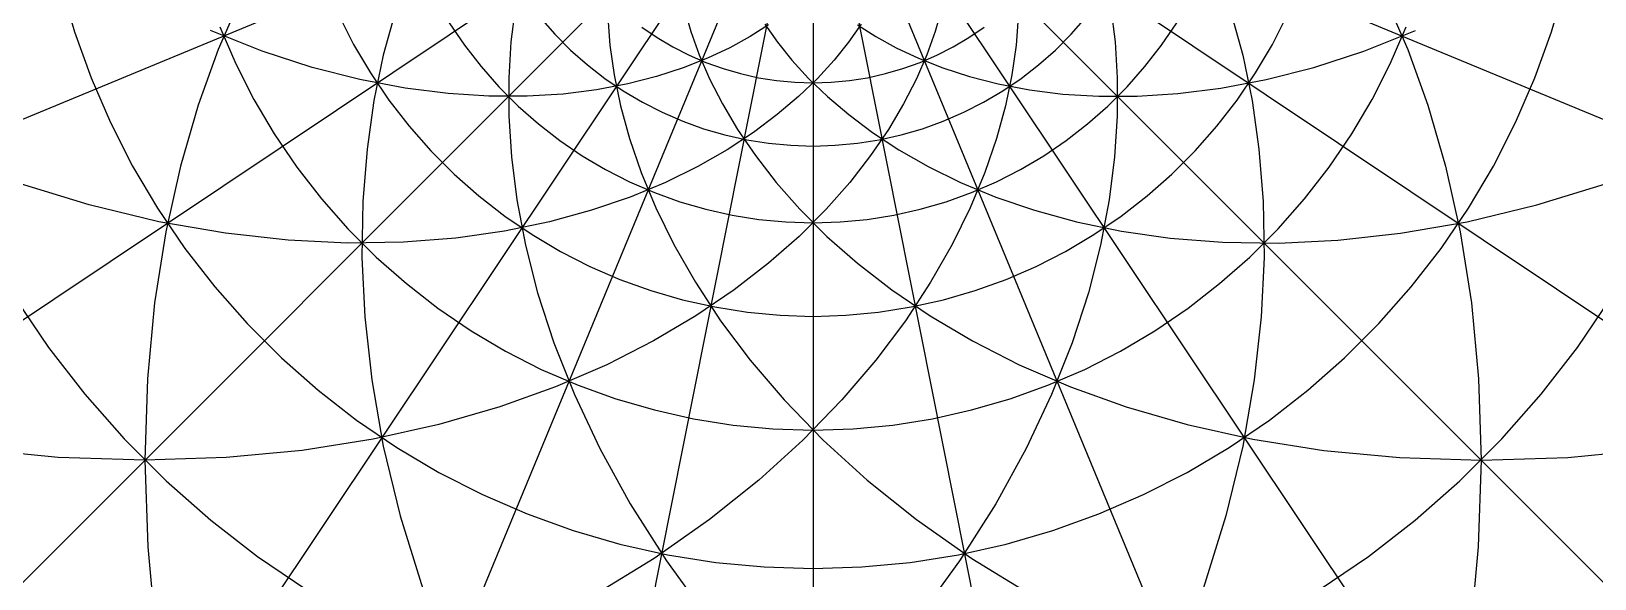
# Model space of a CAD drawing. Header units: metres. Extents: x -40000 to 40000, y -40000 to 40000.
# Drawn here: x -61.8 to 61.8, y -62.2 to -18.9 of the extents above; entities that cross this region are included whole.
import ezdxf

# ---------------------------------------------------------------- set-up
doc = ezdxf.new("R2010")
doc.units = ezdxf.units.M

msp = doc.modelspace()

# ---------------------------------------------------------------- linework, layer by layer
at = {"color": 0}
for p, q in [((-45.27, -16.3), (-47.02, -20.35)), ((-23.55, -17.11), (-23.88, -19.76)), ((-10.16, -17.18), (-9.65, -18.94)), ((10.16, -17.18), (9.65, -18.94)), ((23.55, -17.11), (23.88, -19.76)), ((45.27, -16.3), (47.02, -20.35)), ((-33.07, -17.51), (-33.98, -20.82)), ((-16.22, -17.83), (-16.05, -20.03)), ((-3.51, -18.42), (-4.97, -19.34)), ((-3.8, -18.36), (-2.81, -19.77)), ((3.8, -18.36), (2.81, -19.77)), ((3.51, -18.42), (4.97, -19.34)), ((16.22, -17.83), (16.05, -20.03)), ((33.07, -17.51), (33.98, -20.82)), ((-43.54, -20.49), (-47.64, -18.86)), ((-23.88, -19.76), (-24.06, -22.59)), ((-9.65, -18.94), (-8.99, -20.78)), ((-4.97, -19.34), (-6.57, -20.22)), ((-2.81, -19.77), (-1.67, -21.19)), ((2.81, -19.77), (1.67, -21.19)), ((4.97, -19.34), (6.57, -20.22)), ((9.65, -18.94), (8.99, -20.78)), ((23.88, -19.76), (24.06, -22.59)), ((43.54, -20.49), (47.64, -18.86)), ((-47.02, -20.35), (-48.61, -24.77)), ((-39.6, -21.77), (-43.54, -20.49)), ((-33.98, -20.82), (-34.72, -24.4)), ((-16.05, -20.03), (-15.72, -22.36)), ((-8.99, -20.78), (-8.17, -22.68)), ((-6.57, -20.22), (-8.33, -21.05)), ((6.57, -20.22), (8.33, -21.05)), ((8.99, -20.78), (8.17, -22.68)), ((16.05, -20.03), (15.72, -22.36)), ((33.98, -20.82), (34.72, -24.4)), ((39.6, -21.77), (43.54, -20.49)), ((47.02, -20.35), (48.61, -24.77)), ((-35.83, -22.74), (-39.6, -21.77)), ((-10.26, -21.81), (-12.37, -22.49)), ((-8.33, -21.05), (-10.26, -21.81)), ((-1.67, -21.19), (-0.36, -22.64)), ((1.67, -21.19), (0.36, -22.64)), ((8.33, -21.05), (10.26, -21.81)), ((10.26, -21.81), (12.37, -22.49)), ((35.83, -22.74), (39.6, -21.77)), ((-32.24, -23.42), (-35.83, -22.74)), ((-28.84, -23.85), (-32.24, -23.42)), ((-24.06, -22.59), (-24.06, -25.62)), ((-14.65, -23.08), (-17.11, -23.55)), ((-15.72, -22.36), (-15.21, -24.82)), ((-12.37, -22.49), (-14.65, -23.08)), ((-8.17, -22.68), (-7.16, -24.65)), ((0.36, -22.64), (-1.14, -24.08)), ((-0.36, -22.64), (1.14, -24.08)), ((8.17, -22.68), (7.16, -24.65)), ((12.37, -22.49), (14.65, -23.08)), ((14.65, -23.08), (17.11, -23.55)), ((15.72, -22.36), (15.21, -24.82)), ((24.06, -22.59), (24.06, -25.62)), ((28.84, -23.85), (32.24, -23.42)), ((32.24, -23.42), (35.83, -22.74)), ((-34.72, -24.4), (-35.26, -28.25)), ((-25.62, -24.06), (-28.84, -23.85)), ((-22.59, -24.06), (-25.62, -24.06)), ((-19.76, -23.88), (-22.59, -24.06)), ((-17.11, -23.55), (-19.76, -23.88)), ((-7.16, -24.65), (-5.96, -26.68)), ((-1.14, -24.08), (-2.82, -25.51)), ((1.14, -24.08), (2.82, -25.51)), ((7.16, -24.65), (5.96, -26.68)), ((17.11, -23.55), (19.76, -23.88)), ((19.76, -23.88), (22.59, -24.06)), ((22.59, -24.06), (25.62, -24.06)), ((25.62, -24.06), (28.84, -23.85)), ((34.72, -24.4), (35.26, -28.25)), ((-48.61, -24.77), (-50.01, -29.57)), ((-24.06, -25.62), (-23.85, -28.84)), ((-15.21, -24.82), (-14.5, -27.39)), ((-2.82, -25.51), (-4.7, -26.93)), ((2.82, -25.51), (4.7, -26.93)), ((15.21, -24.82), (14.5, -27.39)), ((24.06, -25.62), (23.85, -28.84)), ((48.61, -24.77), (50.01, -29.57)), ((-4.7, -26.93), (-6.79, -28.3)), ((-5.96, -26.68), (-4.55, -28.75)), ((5.96, -26.68), (4.55, -28.75)), ((4.7, -26.93), (6.79, -28.3)), ((-35.26, -28.25), (-35.59, -32.38)), ((-14.5, -27.39), (-13.58, -30.08)), ((-6.79, -28.3), (-9.11, -29.62)), ((6.79, -28.3), (9.11, -29.62)), ((14.5, -27.39), (13.58, -30.08)), ((35.26, -28.25), (35.59, -32.38)), ((-50.01, -29.57), (-51.17, -34.77)), ((-23.85, -28.84), (-23.42, -32.24)), ((-9.11, -29.62), (-11.67, -30.87)), ((-4.55, -28.75), (-2.92, -30.86)), ((4.55, -28.75), (2.92, -30.86)), ((9.11, -29.62), (11.67, -30.87)), ((23.85, -28.84), (23.42, -32.24)), ((50.01, -29.57), (51.17, -34.77)), ((-57.22, -32.64), (-63, -30.86)), ((-11.67, -30.87), (-14.46, -32.03)), ((-13.58, -30.08), (-12.42, -32.88)), ((-2.92, -30.86), (-1.04, -32.99)), ((2.92, -30.86), (1.04, -32.99)), ((11.67, -30.87), (14.46, -32.03)), ((13.58, -30.08), (12.42, -32.88)), ((57.22, -32.64), (63, -30.86)), ((-14.46, -32.03), (-17.51, -33.07)), ((14.46, -32.03), (17.51, -33.07)), ((-51.71, -33.97), (-57.22, -32.64)), ((-35.59, -32.38), (-35.66, -36.79)), ((-23.42, -32.24), (-22.74, -35.83)), ((-17.51, -33.07), (-20.82, -33.98)), ((-12.42, -32.88), (-11, -35.77)), ((1.04, -32.99), (-1.1, -35.13)), ((-1.04, -32.99), (1.1, -35.13)), ((12.42, -32.88), (11, -35.77)), ((17.51, -33.07), (20.82, -33.98)), ((23.42, -32.24), (22.74, -35.83)), ((35.59, -32.38), (35.66, -36.79)), ((51.71, -33.97), (57.22, -32.64)), ((-46.46, -34.88), (-51.71, -33.97)), ((-20.82, -33.98), (-24.4, -34.72)), ((20.82, -33.98), (24.4, -34.72)), ((46.46, -34.88), (51.71, -33.97)), ((-51.17, -34.77), (-52.05, -40.38)), ((-41.49, -35.43), (-46.46, -34.88)), ((-36.79, -35.66), (-41.49, -35.43)), ((-32.38, -35.59), (-36.79, -35.66)), ((-28.25, -35.26), (-32.38, -35.59)), ((-24.4, -34.72), (-28.25, -35.26)), ((-22.74, -35.83), (-21.77, -39.6)), ((-11, -35.77), (-9.3, -38.75)), ((-1.1, -35.13), (-3.52, -37.26)), ((1.1, -35.13), (3.52, -37.26)), ((11, -35.77), (9.3, -38.75)), ((22.74, -35.83), (21.77, -39.6)), ((24.4, -34.72), (28.25, -35.26)), ((28.25, -35.26), (32.38, -35.59)), ((32.38, -35.59), (36.79, -35.66)), ((36.79, -35.66), (41.49, -35.43)), ((41.49, -35.43), (46.46, -34.88)), ((51.17, -34.77), (52.05, -40.38)), ((-35.66, -36.79), (-35.43, -41.49)), ((35.66, -36.79), (35.43, -41.49)), ((-3.52, -37.26), (-6.23, -39.36)), ((3.52, -37.26), (6.23, -39.36)), ((-9.3, -38.75), (-7.3, -41.8)), ((-6.23, -39.36), (-9.26, -41.41)), ((6.23, -39.36), (9.26, -41.41)), ((9.3, -38.75), (7.3, -41.8)), ((-52.05, -40.38), (-52.62, -46.39)), ((-21.77, -39.6), (-20.49, -43.54)), ((21.77, -39.6), (20.49, -43.54)), ((52.05, -40.38), (52.62, -46.39)), ((-35.43, -41.49), (-34.88, -46.46)), ((-9.26, -41.41), (-12.61, -43.39)), ((-7.3, -41.8), (-4.96, -44.91)), ((7.3, -41.8), (4.96, -44.91)), ((9.26, -41.41), (12.61, -43.39)), ((35.43, -41.49), (34.88, -46.46)), ((-20.49, -43.54), (-18.86, -47.64)), ((-12.61, -43.39), (-16.3, -45.27)), ((12.61, -43.39), (16.3, -45.27)), ((20.49, -43.54), (18.86, -47.64)), ((-16.3, -45.27), (-20.35, -47.02)), ((-4.96, -44.91), (-2.27, -48.06)), ((4.96, -44.91), (2.27, -48.06)), ((16.3, -45.27), (20.35, -47.02)), ((-52.62, -46.39), (-52.82, -52.82)), ((-34.88, -46.46), (-33.97, -51.71)), ((34.88, -46.46), (33.97, -51.71)), ((52.62, -46.39), (52.82, -52.82)), ((-20.35, -47.02), (-24.77, -48.61)), ((-18.86, -47.64), (-16.86, -51.89)), ((-2.27, -48.06), (0.8, -51.23)), ((2.27, -48.06), (-0.8, -51.23)), ((18.86, -47.64), (16.86, -51.89)), ((20.35, -47.02), (24.77, -48.61)), ((-24.77, -48.61), (-29.57, -50.01)), ((24.77, -48.61), (29.57, -50.01)), ((-29.57, -50.01), (-34.77, -51.17)), ((29.57, -50.01), (34.77, -51.17)), ((-59.67, -52.6), (-66.93, -51.91)), ((-34.77, -51.17), (-40.38, -52.05)), ((-33.97, -51.71), (-32.64, -57.22)), ((-16.86, -51.89), (-14.45, -56.27)), ((-0.8, -51.23), (-4.28, -54.39)), ((0.8, -51.23), (4.28, -54.39)), ((16.86, -51.89), (14.45, -56.27)), ((33.97, -51.71), (32.64, -57.22)), ((34.77, -51.17), (40.38, -52.05)), ((59.67, -52.6), (66.93, -51.91)), ((-52.82, -52.82), (-59.67, -52.6)), ((-46.39, -52.62), (-52.82, -52.82)), ((-52.82, -52.82), (-52.6, -59.67)), ((-40.38, -52.05), (-46.39, -52.62)), ((40.38, -52.05), (46.39, -52.62)), ((46.39, -52.62), (52.82, -52.82)), ((52.82, -52.82), (52.6, -59.67)), ((52.82, -52.82), (59.67, -52.6)), ((-4.28, -54.39), (-8.19, -57.52)), ((4.28, -54.39), (8.19, -57.52)), ((-14.45, -56.27), (-11.59, -60.77)), ((14.45, -56.27), (11.59, -60.77)), ((-32.64, -57.22), (-30.86, -63)), ((-8.19, -57.52), (-12.55, -60.58)), ((8.19, -57.52), (12.55, -60.58)), ((32.64, -57.22), (30.86, -63)), ((-52.6, -59.67), (-51.91, -66.93)), ((52.6, -59.67), (51.91, -66.93)), ((-12.55, -60.58), (-17.38, -63.54)), ((-11.59, -60.77), (-8.26, -65.36)), ((11.59, -60.77), (8.26, -65.36)), ((12.55, -60.58), (17.38, -63.54))]:
    msp.add_line(p, q, dxfattribs=at)
at = {"layer": '1', "color": 1}
for p, q in [((-0.13, -0.05), (-36955.2, -15307.3)), ((-0.12, -0.08), (-33258.8, -22222.8)), ((-0.1, -0.1), (-28284.3, -28284.3)), ((-0.08, -0.12), (-22222.8, -33258.8)), ((-0.05, -0.13), (-15307.3, -36955.2)), ((-0.03, -0.14), (-7803.62, -39231.4)), ((0, -0.14), (0, -40000)), ((0.03, -0.14), (7803.62, -39231.4)), ((0.05, -0.13), (15307.3, -36955.2)), ((0.08, -0.12), (22222.8, -33258.8)), ((0.1, -0.1), (28284.3, -28284.3)), ((0.12, -0.08), (33258.8, -22222.8)), ((0.13, -0.05), (36955.2, -15307.3)), ((-59.45, -15.26), (-58.38, -18.97)), ((58.38, -18.97), (59.45, -15.26)), ((-37.5, -17.65), (-36.32, -19.97)), ((-28.76, -18.25), (-27.55, -20.02)), ((-21.56, -17.84), (-20.4, -19.16)), ((20.4, -19.16), (21.56, -17.84)), ((27.55, -20.02), (28.76, -18.25)), ((36.32, -19.97), (37.5, -17.65)), ((-58.38, -18.97), (-57.07, -22.6)), ((-46.9, -18.57), (-45.64, -21.48)), ((-20.4, -19.16), (-19.16, -20.4)), ((-13.52, -18.6), (-12.32, -19.42)), ((-12.32, -19.42), (-11.08, -20.15)), ((11.08, -20.15), (12.32, -19.42)), ((12.32, -19.42), (13.52, -18.6)), ((19.16, -20.4), (20.4, -19.16)), ((45.64, -21.48), (46.9, -18.57)), ((57.07, -22.6), (58.38, -18.97)), ((-36.32, -19.97), (-34.99, -22.21)), ((-27.55, -20.02), (-26.24, -21.71)), ((-19.16, -20.4), (-17.84, -21.56)), ((-11.08, -20.15), (-9.79, -20.81)), ((-9.79, -20.81), (-8.47, -21.38)), ((8.47, -21.38), (9.79, -20.81)), ((9.79, -20.81), (11.08, -20.15)), ((17.84, -21.56), (19.16, -20.4)), ((26.24, -21.71), (27.55, -20.02)), ((34.99, -22.21), (36.32, -19.97)), ((-45.64, -21.48), (-44.2, -24.3)), ((-34.99, -22.21), (-33.53, -24.36)), ((-26.24, -21.71), (-24.83, -23.31)), ((-17.84, -21.56), (-16.45, -22.64)), ((-8.47, -21.38), (-7.11, -21.87)), ((-7.11, -21.87), (-5.72, -22.27)), ((5.72, -22.27), (7.11, -21.87)), ((7.11, -21.87), (8.47, -21.38)), ((16.45, -22.64), (17.84, -21.56)), ((24.83, -23.31), (26.24, -21.71)), ((33.53, -24.36), (34.99, -22.21)), ((44.2, -24.3), (45.64, -21.48)), ((-57.07, -22.6), (-55.54, -26.13)), ((-24.83, -23.31), (-23.31, -24.83)), ((-16.45, -22.64), (-15, -23.63)), ((-5.72, -22.27), (-4.31, -22.59)), ((-4.31, -22.59), (-2.88, -22.82)), ((-2.88, -22.82), (-1.44, -22.95)), ((-1.44, -22.95), (0, -23)), ((0, -23), (1.44, -22.95)), ((1.44, -22.95), (2.88, -22.82)), ((2.88, -22.82), (4.31, -22.59)), ((4.31, -22.59), (5.72, -22.27)), ((15, -23.63), (16.45, -22.64)), ((23.31, -24.83), (24.83, -23.31)), ((55.54, -26.13), (57.07, -22.6)), ((-44.2, -24.3), (-42.59, -27.03)), ((-33.53, -24.36), (-31.93, -26.42)), ((-15, -23.63), (-13.48, -24.52)), ((-13.48, -24.52), (-11.92, -25.32)), ((11.92, -25.32), (13.48, -24.52)), ((13.48, -24.52), (15, -23.63)), ((31.93, -26.42), (33.53, -24.36)), ((42.59, -27.03), (44.2, -24.3)), ((-23.31, -24.83), (-21.71, -26.24)), ((-11.92, -25.32), (-10.3, -26.02)), ((10.3, -26.02), (11.92, -25.32)), ((21.71, -26.24), (23.31, -24.83)), ((-55.54, -26.13), (-53.79, -29.57)), ((-42.59, -27.03), (-40.81, -29.65)), ((-31.93, -26.42), (-30.21, -28.37)), ((-21.71, -26.24), (-20.02, -27.55)), ((-10.3, -26.02), (-8.65, -26.62)), ((-8.65, -26.62), (-6.96, -27.11)), ((-6.96, -27.11), (-5.24, -27.49)), ((5.24, -27.49), (6.96, -27.11)), ((6.96, -27.11), (8.65, -26.62)), ((8.65, -26.62), (10.3, -26.02)), ((20.02, -27.55), (21.71, -26.24)), ((30.21, -28.37), (31.93, -26.42)), ((40.81, -29.65), (42.59, -27.03)), ((53.79, -29.57), (55.54, -26.13)), ((-30.21, -28.37), (-28.37, -30.21)), ((-20.02, -27.55), (-18.25, -28.76)), ((-5.24, -27.49), (-3.51, -27.77)), ((-3.51, -27.77), (-1.76, -27.93)), ((-1.76, -27.93), (0, -27.99)), ((0, -27.99), (1.76, -27.93)), ((1.76, -27.93), (3.51, -27.77)), ((3.51, -27.77), (5.24, -27.49)), ((18.25, -28.76), (20.02, -27.55)), ((28.37, -30.21), (30.21, -28.37)), ((-53.79, -29.57), (-51.83, -32.89)), ((-40.81, -29.65), (-38.86, -32.15)), ((-18.25, -28.76), (-16.41, -29.84)), ((16.41, -29.84), (18.25, -28.76)), ((38.86, -32.15), (40.81, -29.65)), ((51.83, -32.89), (53.79, -29.57)), ((-28.37, -30.21), (-26.42, -31.93)), ((-16.41, -29.84), (-14.5, -30.82)), ((-14.5, -30.82), (-12.54, -31.67)), ((12.54, -31.67), (14.5, -30.82)), ((14.5, -30.82), (16.41, -29.84)), ((26.42, -31.93), (28.37, -30.21)), ((-26.42, -31.93), (-24.36, -33.53)), ((-12.54, -31.67), (-10.52, -32.39)), ((10.52, -32.39), (12.54, -31.67)), ((24.36, -33.53), (26.42, -31.93)), ((-51.83, -32.89), (-49.66, -36.08)), ((-38.86, -32.15), (-36.77, -34.53)), ((-10.52, -32.39), (-8.47, -32.99)), ((-8.47, -32.99), (-6.38, -33.45)), ((6.38, -33.45), (8.47, -32.99)), ((8.47, -32.99), (10.52, -32.39)), ((36.77, -34.53), (38.86, -32.15)), ((49.66, -36.08), (51.83, -32.89)), ((-36.77, -34.53), (-34.53, -36.77)), ((-24.36, -33.53), (-22.21, -34.99)), ((-6.38, -33.45), (-4.27, -33.79)), ((-4.27, -33.79), (-2.14, -33.99)), ((-2.14, -33.99), (0, -34.06)), ((0, -34.06), (2.14, -33.99)), ((2.14, -33.99), (4.27, -33.79)), ((4.27, -33.79), (6.38, -33.45)), ((22.21, -34.99), (24.36, -33.53)), ((34.53, -36.77), (36.77, -34.53)), ((-22.21, -34.99), (-19.97, -36.32)), ((19.97, -36.32), (22.21, -34.99)), ((-49.66, -36.08), (-47.29, -39.13)), ((-34.53, -36.77), (-32.15, -38.86)), ((-19.97, -36.32), (-17.65, -37.5)), ((17.65, -37.5), (19.97, -36.32)), ((32.15, -38.86), (34.53, -36.77)), ((47.29, -39.13), (49.66, -36.08)), ((-17.65, -37.5), (-15.26, -38.54)), ((15.26, -38.54), (17.65, -37.5)), ((-47.29, -39.13), (-44.74, -42.02)), ((-32.15, -38.86), (-29.65, -40.81)), ((-15.26, -38.54), (-12.81, -39.42)), ((-12.81, -39.42), (-10.31, -40.14)), ((10.31, -40.14), (12.81, -39.42)), ((12.81, -39.42), (15.26, -38.54)), ((29.65, -40.81), (32.15, -38.86)), ((44.74, -42.02), (47.29, -39.13)), ((-63.07, -40.02), (-60.43, -43.91)), ((-10.31, -40.14), (-7.77, -40.71)), ((-7.77, -40.71), (-5.19, -41.12)), ((5.19, -41.12), (7.77, -40.71)), ((7.77, -40.71), (10.31, -40.14)), ((60.43, -43.91), (63.07, -40.02)), ((-44.74, -42.02), (-42.02, -44.74)), ((-29.65, -40.81), (-27.03, -42.59)), ((-5.19, -41.12), (-2.6, -41.36)), ((-2.6, -41.36), (0, -41.45)), ((0, -41.45), (2.6, -41.36)), ((2.6, -41.36), (5.19, -41.12)), ((27.03, -42.59), (29.65, -40.81)), ((42.02, -44.74), (44.74, -42.02)), ((-27.03, -42.59), (-24.3, -44.2)), ((24.3, -44.2), (27.03, -42.59)), ((-60.43, -43.91), (-57.56, -47.61)), ((-24.3, -44.2), (-21.48, -45.64)), ((21.48, -45.64), (24.3, -44.2)), ((57.56, -47.61), (60.43, -43.91)), ((-42.02, -44.74), (-39.13, -47.29)), ((-21.48, -45.64), (-18.57, -46.9)), ((18.57, -46.9), (21.48, -45.64)), ((39.13, -47.29), (42.02, -44.74)), ((-18.57, -46.9), (-15.59, -47.97)), ((15.59, -47.97), (18.57, -46.9)), ((-57.56, -47.61), (-54.45, -51.13)), ((-39.13, -47.29), (-36.08, -49.66)), ((-15.59, -47.97), (-12.54, -48.85)), ((12.54, -48.85), (15.59, -47.97)), ((36.08, -49.66), (39.13, -47.29)), ((54.45, -51.13), (57.56, -47.61)), ((-12.54, -48.85), (-9.45, -49.54)), ((9.45, -49.54), (12.54, -48.85)), ((-36.08, -49.66), (-32.89, -51.83)), ((-9.45, -49.54), (-6.32, -50.04)), ((-6.32, -50.04), (-3.17, -50.34)), ((-3.17, -50.34), (0, -50.44)), ((0, -50.44), (3.17, -50.34)), ((3.17, -50.34), (6.32, -50.04)), ((6.32, -50.04), (9.45, -49.54)), ((32.89, -51.83), (36.08, -49.66)), ((-54.45, -51.13), (-51.13, -54.45)), ((-32.89, -51.83), (-29.57, -53.79)), ((29.57, -53.79), (32.89, -51.83)), ((51.13, -54.45), (54.45, -51.13)), ((-29.57, -53.79), (-26.13, -55.54)), ((26.13, -55.54), (29.57, -53.79)), ((-51.13, -54.45), (-47.61, -57.56)), ((-26.13, -55.54), (-22.6, -57.07)), ((22.6, -57.07), (26.13, -55.54)), ((47.61, -57.56), (51.13, -54.45)), ((-47.61, -57.56), (-43.91, -60.43)), ((-22.6, -57.07), (-18.97, -58.38)), ((18.97, -58.38), (22.6, -57.07)), ((43.91, -60.43), (47.61, -57.56)), ((-18.97, -58.38), (-15.26, -59.45)), ((15.26, -59.45), (18.97, -58.38)), ((-43.91, -60.43), (-40.02, -63.07)), ((-15.26, -59.45), (-11.5, -60.29)), ((-11.5, -60.29), (-7.69, -60.9)), ((7.69, -60.9), (11.5, -60.29)), ((11.5, -60.29), (15.26, -59.45)), ((40.02, -63.07), (43.91, -60.43)), ((-7.69, -60.9), (-3.85, -61.26)), ((-3.85, -61.26), (0, -61.38)), ((0, -61.38), (3.85, -61.26)), ((3.85, -61.26), (7.69, -60.9))]:
    msp.add_line(p, q, dxfattribs=at)

doc.saveas('drawing.dxf')
